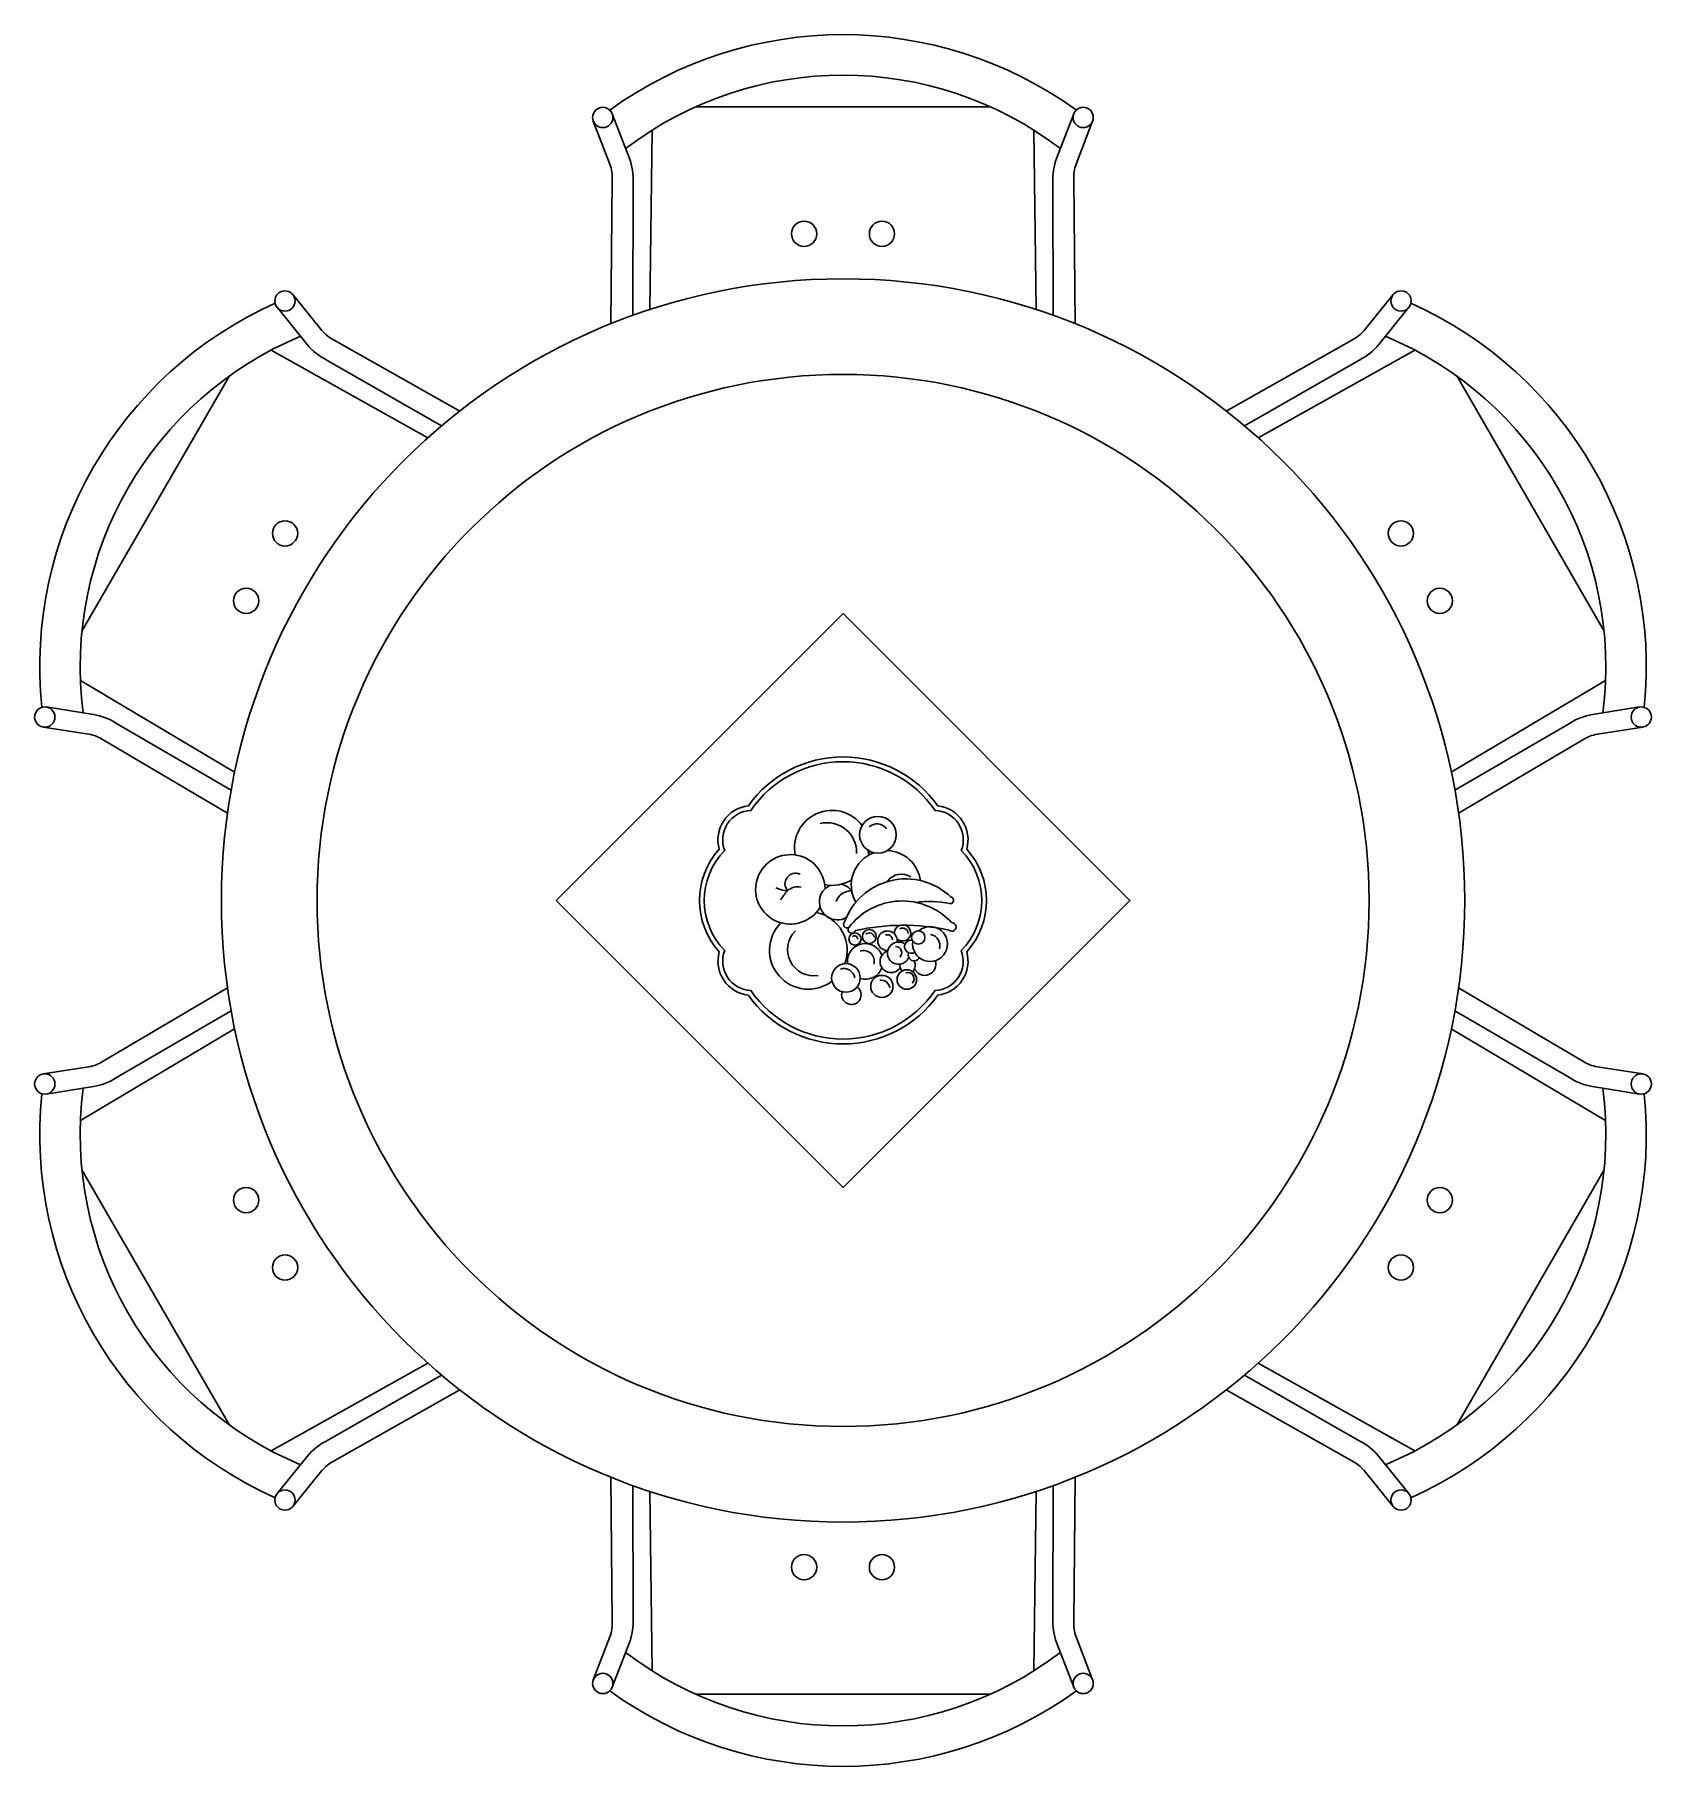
# Model space of a CAD drawing. Header units: millimetres. Extents: x -919.45 to -917.76, y 2627.5 to 2629.31.
import ezdxf

# ---------------------------------------------------------------- set-up
doc = ezdxf.new("R2010")
doc.units = ezdxf.units.MM
doc.header["$LTSCALE"] = 10
doc.layers.add('Móveis_mesas', color=2, linetype='Continuous')

msp = doc.modelspace()

# ---------------------------------------------------------------- linework, layer by layer
at = {"layer": 'Móveis_mesas', "color": 1}
for p, q in [((-918.7603, 2629.2336), (-918.452, 2629.2336)), ((-918.8081, 2629.0216), (-918.8057, 2629.2092)), ((-918.4042, 2629.0216), (-918.4066, 2629.2092)), ((-919.0402, 2628.8876), (-919.2039, 2628.9793)), ((-918.1721, 2628.8876), (-918.0083, 2628.9793)), ((-919.4019, 2628.6852), (-919.2477, 2628.9522)), ((-917.9645, 2628.9522), (-917.8104, 2628.6852)), ((-919.2422, 2628.5378), (-919.4034, 2628.6337)), ((-917.9701, 2628.5378), (-917.8088, 2628.6337)), ((-919.2422, 2628.2697), (-919.4034, 2628.1738)), ((-917.9701, 2628.2697), (-917.8088, 2628.1738)), ((-919.2477, 2627.8553), (-919.4019, 2628.1223)), ((-917.8104, 2628.1223), (-917.9645, 2627.8553)), ((-919.0402, 2627.9199), (-919.2039, 2627.8282)), ((-918.1721, 2627.9199), (-918.0083, 2627.8282)), ((-918.8081, 2627.7859), (-918.8057, 2627.5983)), ((-918.4042, 2627.7859), (-918.4066, 2627.5983)), ((-918.452, 2627.5739), (-918.7603, 2627.5739))]:
    msp.add_line(p, q, dxfattribs=at)
at = {"layer": 'Móveis_mesas'}
for p, q in [((-918.8499, 2629.1737), (-918.8672, 2629.2187)), ((-918.8295, 2629.1797), (-918.8474, 2629.2263)), ((-918.3828, 2629.1797), (-918.3649, 2629.2263)), ((-918.3623, 2629.1737), (-918.3451, 2629.2187)), ((-918.8489, 2629.0067), (-918.8474, 2629.1575)), ((-918.826, 2629.0154), (-918.8256, 2629.1543)), ((-918.3863, 2629.0154), (-918.3867, 2629.1543)), ((-918.3634, 2629.0067), (-918.3648, 2629.1575)), ((-919.151, 2628.9999), (-919.1813, 2629.0373)), ((-918.0612, 2628.9999), (-918.0309, 2629.0373)), ((-919.1665, 2628.9852), (-919.1978, 2629.024)), ((-918.0458, 2628.9852), (-918.0145, 2629.024)), ((-919.0069, 2628.9155), (-919.1383, 2628.9896)), ((-918.2054, 2628.9155), (-918.074, 2628.9896)), ((-919.0259, 2628.9), (-919.1464, 2628.9691)), ((-918.1863, 2628.9), (-918.0659, 2628.9691)), ((-919.3899, 2628.5983), (-919.4391, 2628.6061)), ((-917.8224, 2628.5983), (-917.7732, 2628.6061)), ((-919.3948, 2628.5776), (-919.4424, 2628.5851)), ((-919.2458, 2628.5192), (-919.3658, 2628.589)), ((-917.9665, 2628.5192), (-917.8464, 2628.589)), ((-917.8174, 2628.5776), (-917.7699, 2628.5851)), ((-919.2497, 2628.495), (-919.3796, 2628.5717)), ((-917.9626, 2628.495), (-917.8327, 2628.5717)), ((-919.2497, 2628.3125), (-919.3796, 2628.2359)), ((-917.9626, 2628.3125), (-917.8327, 2628.2359)), ((-919.2458, 2628.2883), (-919.3658, 2628.2186)), ((-917.9665, 2628.2883), (-917.8464, 2628.2186)), ((-919.3948, 2628.2299), (-919.4424, 2628.2224)), ((-917.8174, 2628.2299), (-917.7699, 2628.2224)), ((-919.3899, 2628.2092), (-919.4391, 2628.2014)), ((-917.8224, 2628.2092), (-917.7732, 2628.2014)), ((-919.0259, 2627.9075), (-919.1464, 2627.8384)), ((-918.1863, 2627.9075), (-918.0659, 2627.8384)), ((-919.0069, 2627.892), (-919.1383, 2627.8179)), ((-918.2054, 2627.892), (-918.074, 2627.8179)), ((-919.1665, 2627.8223), (-919.1978, 2627.7836)), ((-918.0458, 2627.8223), (-918.0145, 2627.7836)), ((-919.151, 2627.8077), (-919.1813, 2627.7702)), ((-918.0612, 2627.8077), (-918.0309, 2627.7702)), ((-918.8489, 2627.8008), (-918.8474, 2627.65)), ((-918.826, 2627.7921), (-918.8256, 2627.6532)), ((-918.3863, 2627.7921), (-918.3867, 2627.6532)), ((-918.3634, 2627.8008), (-918.3648, 2627.65)), ((-918.8499, 2627.6338), (-918.8672, 2627.5889)), ((-918.8295, 2627.6278), (-918.8474, 2627.5812)), ((-918.3828, 2627.6278), (-918.3649, 2627.5812)), ((-918.3623, 2627.6338), (-918.3451, 2627.5889))]:
    msp.add_line(p, q, dxfattribs=at)
at = {"layer": 'Móveis_mesas', "color": 1}
msp.add_lwpolyline([(-918.9061, 2628.4038), (-918.6061, 2628.1038), (-918.3061, 2628.4038), (-918.6061, 2628.7038)], close=True, dxfattribs=at)
for points in [[(-918.7355, 2628.3502, 0.464622), (-918.7051, 2628.3048, 0.515229), (-918.5071, 2628.3048, 0.464622), (-918.4768, 2628.3502, 0.385564), (-918.4768, 2628.4573, 0.464622), (-918.5071, 2628.5028, 0.515229), (-918.7051, 2628.5028, 0.464622), (-918.7355, 2628.4573, 0.385564)], [(-918.7298, 2628.3514, 0.514772), (-918.7024, 2628.3096, 0.527868), (-918.5099, 2628.3096, 0.514772), (-918.4825, 2628.3514, 0.408), (-918.4825, 2628.4561, 0.514772), (-918.5099, 2628.498, 0.527868), (-918.7024, 2628.498, 0.514772), (-918.7298, 2628.4561, 0.408)], [(-918.4926, 2628.3806, 0.466248), (-918.6, 2628.3757, 1.2349), (-918.5933, 2628.3723, -0.107322), (-918.4954, 2628.3729, 1.512351)]]:
    msp.add_lwpolyline(points, format="xyb", close=True, dxfattribs=at)
for points in [[(-918.5862, 2628.4821, 0.800509), (-918.6561, 2628.4512, 0.800509)], [(-918.6192, 2628.4197, 1.061423), (-918.6027, 2628.3859, 1.061423)], [(-918.6, 2628.3757, -0.907273), (-918.6045, 2628.3813, -0.543155), (-918.4935, 2628.4074, -1.038224), (-918.4946, 2628.4006, 0.085615), (-918.5297, 2628.4017, 0.085615)]]:
    msp.add_lwpolyline(points, format="xyb", dxfattribs=at)
at = {"layer": 'Móveis_mesas'}
for centre, radius in [((-918.8573, 2629.2225), 0.0106), ((-918.355, 2629.2225), 0.0106), ((-918.6061, 2628.4038), 0.65), ((-919.1896, 2629.0306), 0.0106), ((-918.0227, 2629.0306), 0.0106), ((-919.4407, 2628.5956), 0.0106), ((-917.7715, 2628.5956), 0.0106), ((-919.4407, 2628.2119), 0.0106), ((-917.7715, 2628.2119), 0.0106), ((-919.1896, 2627.7769), 0.0106), ((-918.0227, 2627.7769), 0.0106), ((-918.8573, 2627.5851), 0.0106), ((-918.355, 2627.5851), 0.0106)]:
    msp.add_circle(centre, radius, dxfattribs=at)
at = {"layer": 'Móveis_mesas', "color": 1}
for centre, radius in [((-918.6468, 2629.1009), 0.0132), ((-918.5654, 2629.1009), 0.0132), ((-918.6061, 2628.4038), 0.55), ((-919.1895, 2628.7876), 0.0132), ((-918.0228, 2628.7876), 0.0132), ((-919.2302, 2628.7171), 0.0132), ((-917.9821, 2628.7171), 0.0132), ((-918.5696, 2628.4725), 0.0192), ((-918.5936, 2628.3635), 0.00641), ((-918.5786, 2628.3661), 0.00725), ((-918.5274, 2628.3651), 0.00695), ((-918.6031, 2628.3228), 0.015), ((-918.5394, 2628.3211), 0.0102), ((-918.5655, 2628.3139), 0.0116), ((-919.2302, 2628.0905), 0.0132), ((-917.9821, 2628.0905), 0.0132), ((-919.1895, 2628.02), 0.0132), ((-918.0228, 2628.02), 0.0132), ((-918.6468, 2627.7067), 0.0132), ((-918.5654, 2627.7067), 0.0132)]:
    msp.add_circle(centre, radius, dxfattribs=at)
at = {"layer": 'Móveis_mesas'}
for centre, radius, start, end in [((-918.6061, 2628.8924), 0.4167, 54.165, 125.835), ((-918.6061, 2628.8924), 0.3744, 52.6198, 127.3802), ((-918.886, 2629.158), 0.0605, 356.4398, 21.0297), ((-918.3263, 2629.158), 0.0605, 158.9703, 183.5602), ((-918.8859, 2629.1599), 0.0385, 356.4398, 21.0016), ((-918.3264, 2629.1599), 0.0385, 158.9984, 183.5602), ((-919.0293, 2628.6481), 0.4167, 114.165, 185.835), ((-918.1829, 2628.6481), 0.4167, 354.165, 65.835), ((-919.1211, 2629.0241), 0.0385, 218.9984, 243.5602), ((-918.0912, 2629.0241), 0.0385, 296.4398, 321.0016), ((-919.0293, 2628.6481), 0.3744, 112.6198, 187.3802), ((-919.1194, 2629.0233), 0.0605, 218.9703, 243.5602), ((-918.0928, 2629.0233), 0.0605, 296.4398, 321.0297), ((-918.1829, 2628.6481), 0.3744, 352.6198, 67.3802), ((-919.3993, 2628.5385), 0.0605, 56.4398, 81.0297), ((-917.813, 2628.5385), 0.0605, 98.9703, 123.5602), ((-919.4008, 2628.5396), 0.0385, 56.4398, 81.0016), ((-917.8114, 2628.5396), 0.0385, 98.9984, 123.5602), ((-919.4008, 2628.2679), 0.0385, 278.9984, 303.5602), ((-917.8114, 2628.2679), 0.0385, 236.4398, 261.0016), ((-919.0293, 2628.1594), 0.4167, 174.165, 245.835), ((-919.0293, 2628.1594), 0.3744, 172.6198, 247.3802), ((-919.3993, 2628.269), 0.0605, 278.9703, 303.5602), ((-918.1829, 2628.1594), 0.3744, 292.6198, 7.3802), ((-918.1829, 2628.1594), 0.4167, 294.165, 5.835), ((-917.813, 2628.269), 0.0605, 236.4398, 261.0297), ((-919.1194, 2627.7843), 0.0605, 116.4398, 141.0297), ((-918.0928, 2627.7843), 0.0605, 38.9703, 63.5602), ((-919.1211, 2627.7834), 0.0385, 116.4398, 141.0016), ((-918.0912, 2627.7834), 0.0385, 38.9984, 63.5602), ((-918.8859, 2627.6476), 0.0385, 338.9984, 3.5602), ((-918.886, 2627.6495), 0.0605, 338.9703, 3.5602), ((-918.3263, 2627.6495), 0.0605, 176.4398, 201.0297), ((-918.3264, 2627.6476), 0.0385, 176.4398, 201.0016), ((-918.6061, 2627.9151), 0.3744, 232.6198, 307.3802), ((-918.6061, 2627.9151), 0.4167, 234.165, 305.835)]:
    msp.add_arc(centre, radius, start, end, dxfattribs=at)
at = {"layer": 'Móveis_mesas', "color": 1}
for centre, radius, start, end in [((-918.6227, 2628.4544), 0.0307, 357.3787, 103.7047), ((-918.5705, 2628.4721), 0.0119, 34.0385, 134.155), ((-918.5987, 2628.4511), 0.0193, 359.9016, 15.7922), ((-918.6177, 2628.4588), 0.0392, 348.5561, 355.1835), ((-918.5612, 2628.4197), 0.0363, 7.7212, 87.8046), ((-918.6612, 2628.4154), 0.0363, 0.8768, 329.4845), ((-918.5612, 2628.4197), 0.0363, 110.3069, 209.4826), ((-918.6557, 2628.4212), 0.0111, 65.4345, 220.7979), ((-918.6533, 2628.402), 0.0161, 78.1944, 132.3906), ((-918.6177, 2628.4588), 0.0392, 258.7961, 302.0807), ((-918.6119, 2628.4023), 0.0189, 37.2996, 79.0856), ((-918.545, 2628.4128), 0.0185, 57.5119, 142.4941), ((-918.661, 2628.4506), 0.0368, 245.2812, 265.0393), ((-918.6016, 2628.358), 0.0839, 138.2504, 146.2914), ((-918.5978, 2628.3977), 0.0161, 86.9605, 162.1237), ((-918.6119, 2628.4023), 0.0189, 357.2889, 0.5318), ((-918.6424, 2628.3516), 0.0406, 340.0127, 78.2097), ((-918.6424, 2628.3516), 0.0406, 134.726, 307.4942), ((-918.6365, 2628.3525), 0.0276, 134.8265, 279.0522), ((-918.594, 2628.3637), 0.00304, 355.6319, 138.7218), ((-918.5787, 2628.3644), 0.00542, 7.5949, 131.312), ((-918.5597, 2628.3617), 0.0102, 351.216, 272.0799), ((-918.5599, 2628.3626), 0.00546, 1.1962, 109.4412), ((-918.5439, 2628.3699), 0.00855, 112.6029, 187.9305), ((-918.5439, 2628.3699), 0.00855, 227.0482, 67.8409), ((-918.5437, 2628.3693), 0.00563, 359.8541, 122.6908), ((-918.5151, 2628.3582), 0.0182, 170.8289, 130.2443), ((-918.5166, 2628.3566), 0.0119, 344.2982, 79.7385), ((-918.5829, 2628.34), 0.0187, 20.4895, 187.1705), ((-918.5846, 2628.3402), 0.0112, 344.2711, 108.304), ((-918.5558, 2628.34), 0.0116, 108.3512, 325.436), ((-918.5481, 2628.3487), 0.0116, 54.0612, 337.2387), ((-918.5512, 2628.3493), 0.00643, 312.1823, 88.9486), ((-918.5349, 2628.3555), 0.00695, 80.8542, 302.4788), ((-918.5317, 2628.347), 0.00641, 159.9709, 329.7948), ((-918.6053, 2628.3209), 0.0117, 9.1531, 106.8622), ((-918.5829, 2628.34), 0.0187, 253.8735, 339.6021), ((-918.5386, 2628.3358), 0.00802, 169.6672, 225.1742), ((-918.5382, 2628.322), 0.00641, 313.2515, 111.3257), ((-918.5386, 2628.3358), 0.00802, 79.4268, 83.1422), ((-918.5386, 2628.3358), 0.00802, 308.3448, 37.0284), ((-918.5206, 2628.3371), 0.0116, 162.5606, 165.4157), ((-918.5206, 2628.3371), 0.0116, 203.0028, 19.032), ((-918.5974, 2628.3052), 0.0102, 162.0547, 53.5948), ((-918.5661, 2628.3117), 0.00881, 5.4146, 100.3797)]:
    msp.add_arc(centre, radius, start, end, dxfattribs=at)

doc.saveas('drawing.dxf')
